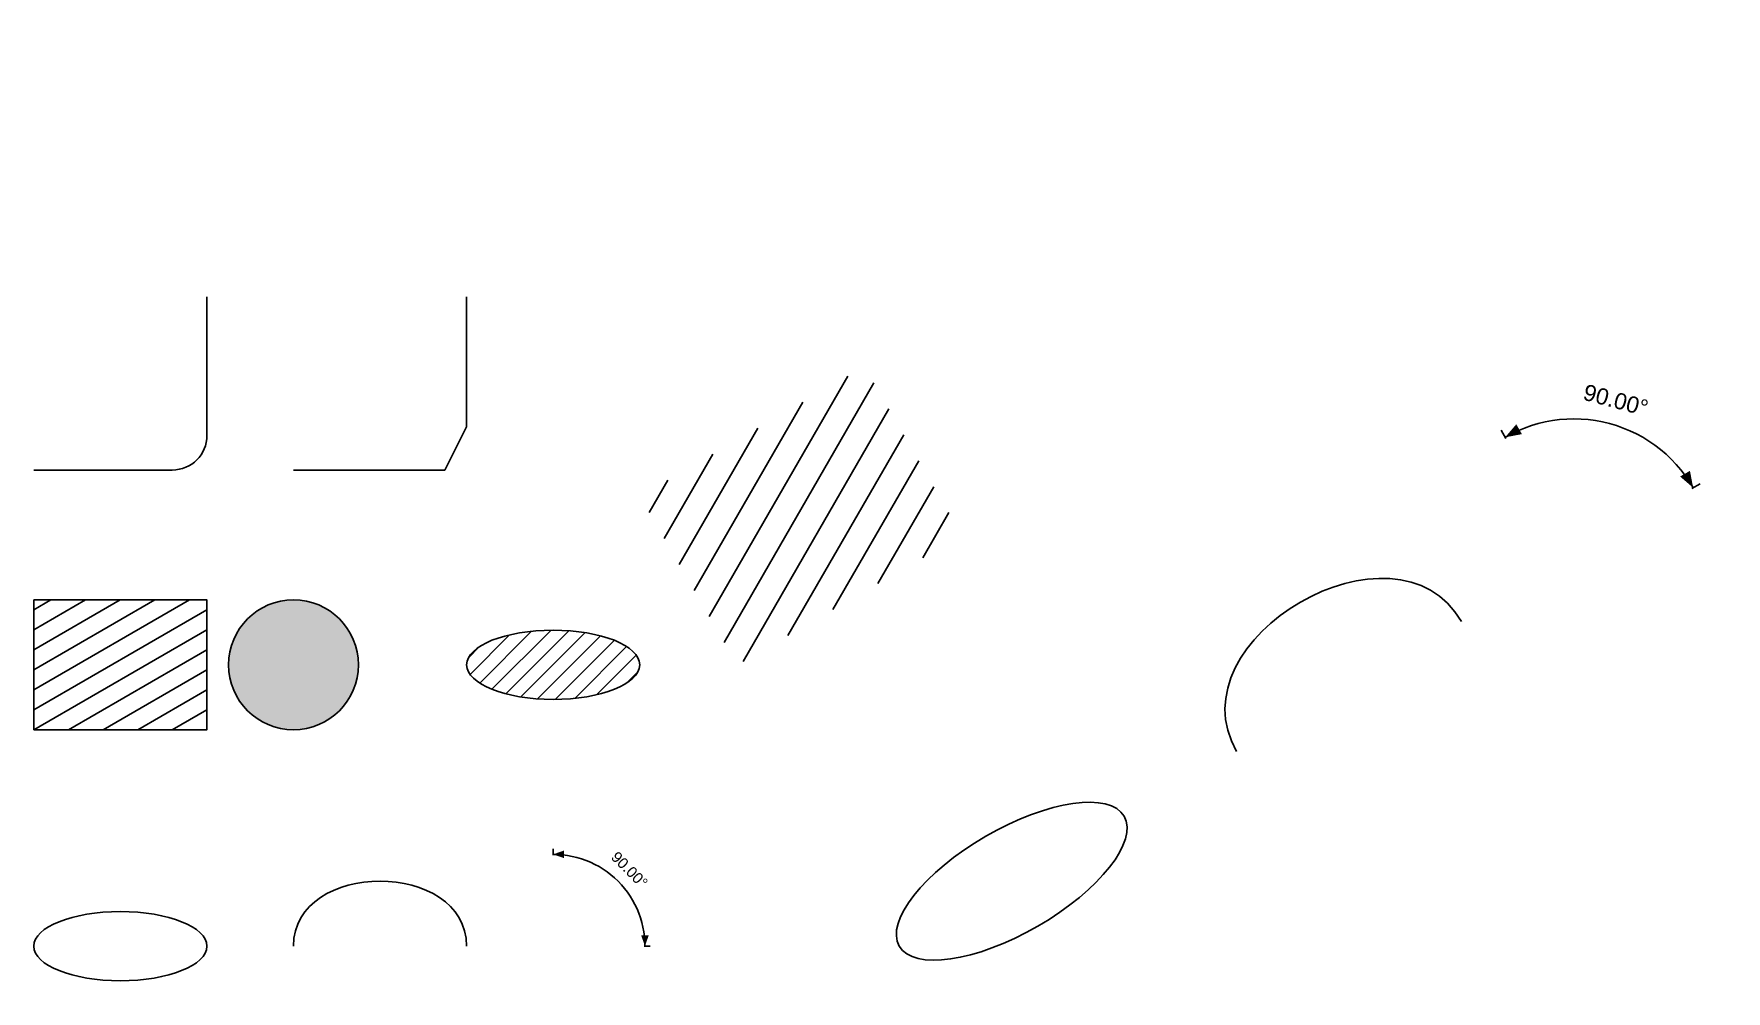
# Model space of a CAD drawing. Extents: x 0 to 391, y -10 to 211.
import ezdxf
from ezdxf.enums import TextEntityAlignment as Align

# ---------------------------------------------------------------- set-up
doc = ezdxf.new("R2010")
doc.units = 0
doc.layers.get('0').update_dxf_attribs({"linetype": 'CONTINUOUS', "lineweight": 25, "true_color": 0xe5e7eb})
doc.styles.get("Standard").update_dxf_attribs({"font": 'Arial.ttf'})
doc.dimstyles.get("Standard").update_dxf_attribs({"dimtxt": 2.5, "dimasz": 2.5, "dimexe": 1.25, "dimexo": 1, "dimgap": 1, "dimtad": 1, "dimzin": 0, "dimdsep": 46, "dimtxsty": 'Standard', "dimcen": 0.09, "dimadec": 0, "dimazin": 0, "dimtfac": 1, "dimtdec": 4, "dimtofl": 0, "dimtmove": 0, "dimatfit": 3, "dimfxl": 1, "dimtolj": 1, "dimtzin": 0, "dimlwd": -1, "dimlwe": -1, "dimarcsym": 0})

# ---------------------------------------------------------------- blocks, each defined once
blk = doc.blocks.new('*D1')
at = {"color": 0, "lineweight": -2}
for p, q in [((120, 21), (120, 22.46)), ((121.11, 21.18), (120, 21.21)), ((122.22, 21.1), (121.11, 21.18)), ((123.32, 20.95), (122.22, 21.1)), ((124.41, 20.75), (123.32, 20.95)), ((125.49, 20.49), (124.41, 20.75)), ((126.56, 20.17), (125.49, 20.49)), ((127.6, 19.8), (126.56, 20.17)), ((128.63, 19.38), (127.6, 19.8)), ((129.63, 18.9), (128.63, 19.38)), ((130.61, 18.37), (129.63, 18.9)), ((131.55, 17.79), (130.61, 18.37)), ((132.47, 17.16), (131.55, 17.79)), ((133.35, 16.49), (132.47, 17.16)), ((134.19, 15.76), (133.35, 16.49)), ((135, 15), (134.19, 15.76)), ((135.76, 14.19), (135, 15)), ((136.49, 13.35), (135.76, 14.19)), ((137.16, 12.47), (136.49, 13.35)), ((137.79, 11.55), (137.16, 12.47)), ((138.37, 10.61), (137.79, 11.55)), ((138.9, 9.63), (138.37, 10.61)), ((139.38, 8.63), (138.9, 9.63)), ((139.8, 7.6), (139.38, 8.63)), ((140.17, 6.56), (139.8, 7.6)), ((140.49, 5.49), (140.17, 6.56)), ((140.75, 4.41), (140.49, 5.49)), ((140.95, 3.32), (140.75, 4.41)), ((141.1, 2.22), (140.95, 3.32)), ((141, 0), (142.46, 0)), ((141.18, 1.11), (141.1, 2.22)), ((141.21, 0), (141.18, 1.11))]:
    blk.add_line(p, q, dxfattribs=at)
for points in [[(120, 21.21), (122.5, 22.09), (122.5, 20.34)], [(141.21, 0), (142.09, 2.5), (140.34, 2.5)]]:
    blk.add_solid(points, dxfattribs=at)
blk.add_text('90.00°', height=2.5, rotation=315, dxfattribs=at).set_placement((136.77, 16.77), align=Align.CENTER)
blk = doc.blocks.new('AdvancedPart')
at = {"lineweight": -2}
h = blk.add_hatch(dxfattribs=at)
h.set_pattern_fill('LINECRAFT_PARALLEL', color=0, style=0, pattern_type=0)
h.set_pattern_definition([(30, (0, 50), (-2, 3.4641), [])])
h.paths.add_polyline_path([(0, 50), (40, 50), (40, 80), (0, 80)])
at = {"color": 0, "lineweight": -2}
blk.add_ellipse((20, 0), major_axis=(20, 0), ratio=0.4, dxfattribs=at)
blk.add_open_spline([(60, 0), (60, 20), (100, 20), (100, 0)], degree=3, dxfattribs=at)
dim = blk.add_angular_dim_3p(base=(135, 15), center=(120, 0), p1=(140, 0), p2=(120, 20), dimstyle='Standard', override={"dimpost": '<>'}, dxfattribs=at)
dim.commit()
dim.dimension.update_dxf_attribs({"geometry": '*D1', "text_midpoint": (136.768, 16.768)})

msp = doc.modelspace()

# ---------------------------------------------------------------- hatches: boundary and pattern name
h = msp.add_hatch(color=256)
edge = h.paths.add_edge_path()
edge.add_arc((60, 65), 15, 0, 360)
h = msp.add_hatch()
h.set_pattern_fill('LINECRAFT_PARALLEL', color=256, style=0, pattern_type=0)
h.set_pattern_definition([(45, (120, 65), (-2.1213, 2.1213), [])])
edge = h.paths.add_edge_path()
edge.add_ellipse((120, 65), major_axis=(20, 0), ratio=0.4, start_angle=0, end_angle=360)

# ---------------------------------------------------------------- linework, layer by layer
for p, q in [((40, 118), (40, 150)), ((100, 120), (100, 150)), ((95, 110), (100, 120)), ((0, 110), (32, 110)), ((60, 110), (95, 110))]:
    msp.add_line(p, q)
msp.add_lwpolyline([(0, 50), (40, 50), (40, 80), (0, 80)], close=True)
msp.add_circle((60, 65), 15)
msp.add_arc((32, 118), 8, 270, 0)
msp.add_ellipse((120, 65), major_axis=(20, 0), ratio=0.4)

# ---------------------------------------------------------------- block references
at = {"xscale": 1.5, "yscale": 1.5, "zscale": 1.5, "rotation": 30}
msp.add_blockref('AdvancedPart', (200, 0), dxfattribs=at)
msp.add_blockref('AdvancedPart', (0, 0))

doc.saveas('drawing.dxf')
